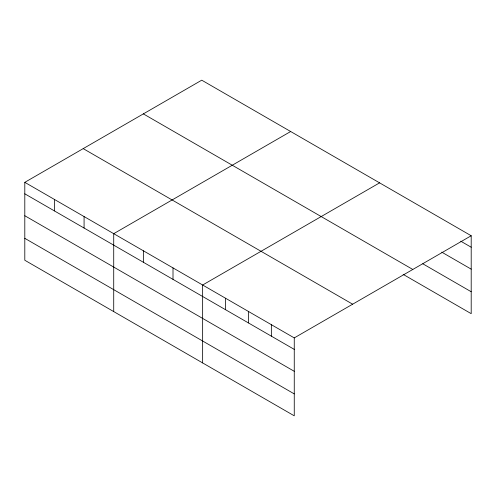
<?xml version="1.0" encoding="UTF-8"?>
<svg xmlns="http://www.w3.org/2000/svg" width="496" height="496" viewBox="0 0 496 496"><rect width="100%" height="100%" fill="white"/><g stroke="black" fill="none" stroke-linecap="round" stroke-linejoin="round"><path stroke-width="0.74" d="M294.258 371.306L294.258 337.906L24.8 182.336L24.8 260.251L294.258 415.822L294.258 371.306L24.8 215.735M403.143 274.375L471.2 313.664L471.2 235.749L201.742 80.178L24.8 182.336M290.662 131.514L113.72 233.672L113.72 311.587M379.583 182.857L202.641 285.008L202.641 362.929M294.258 337.906L471.2 235.749M460.728 241.18L471.2 247.225M441.75 252.148L471.2 269.148M422.772 263.779L471.2 291.741M143.35 113.888L412.808 269.458M83.192 148.62L352.65 304.191M24.8 193.812L294.258 349.382M24.8 238.328L294.258 393.898M271.355 324.682L271.355 336.158M248.453 311.457L248.453 322.933M225.55 298.232L225.55 309.709M173.005 267.896L173.005 279.372M143.363 250.784L143.363 262.26M84.078 216.56L84.078 228.036M54.442 199.448L54.442 210.924"/></g></svg>
